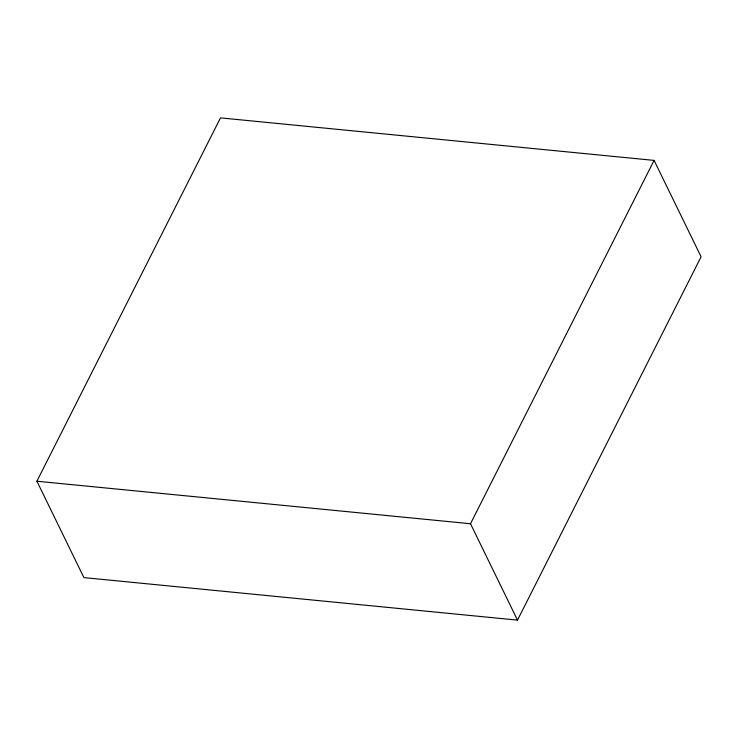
<?xml version="1.0" encoding="UTF-8"?>
<svg xmlns="http://www.w3.org/2000/svg" width="738" height="738" viewBox="0 0 738 738"><rect width="100%" height="100%" fill="white"/><g stroke="black" fill="none" stroke-linecap="round" stroke-linejoin="round"><path stroke-width="1.11" d="M36.9 481.222L220.496 117.877L654.089 160.395L701.1 256.778L517.504 620.123L83.911 577.605L36.9 481.222L470.503 523.74L517.504 620.123M470.503 523.74L654.089 160.395"/></g></svg>
